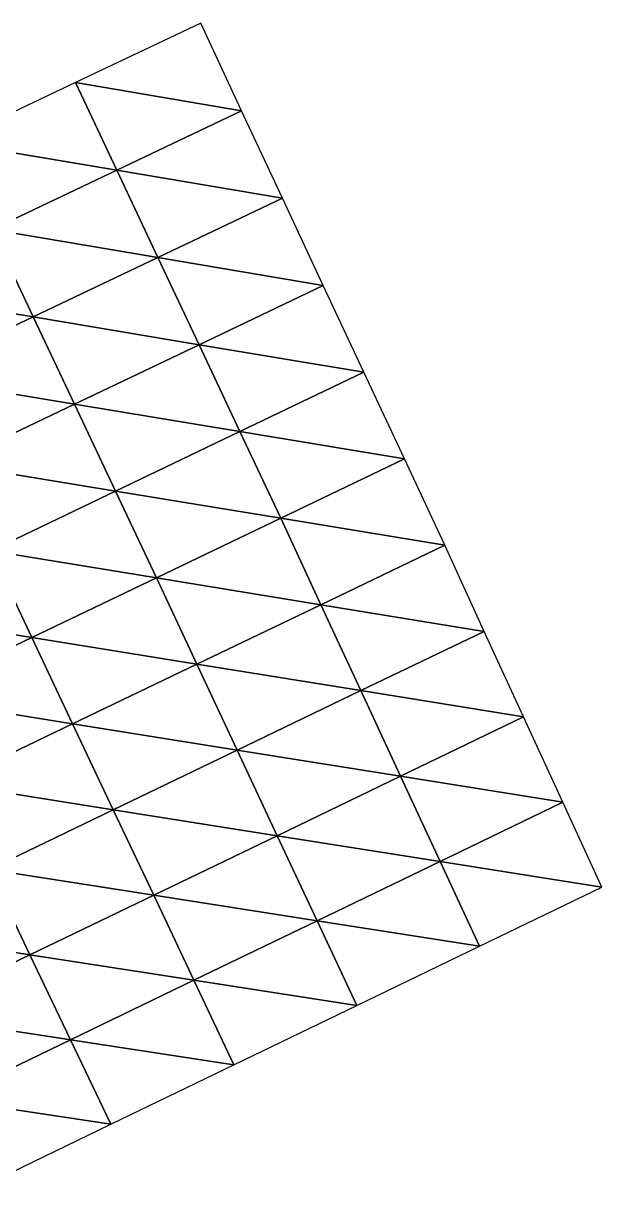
# Model space of a CAD drawing. Extents: x -73 to 71, y -63 to 63.
# Drawn here: x 20.8 to 70.7, y -36.8 to 63.3 of the extents above; entities that cross this region are included whole.
import ezdxf

# ---------------------------------------------------------------- set-up
doc = ezdxf.new("R2010")
doc.units = 0
doc.header["$MEASUREMENT"] = 0
doc.layers.get('0').update_dxf_attribs({"color": 13, "linetype": 'CONTINUOUS'})
doc.layers.add('GOOGLE_EARTH_TERRAIN', color=144, linetype='CONTINUOUS')

# ---------------------------------------------------------------- blocks, each defined once
blk = doc.blocks.new('GOOGLE_EARTH_TERRAIN')
at = {"color": 252}
mesh = blk.add_polyface(dxfattribs=at)
corners = [(39.62, 55.71, -0.13), (36.09, 63.27, -0.3), (25.31, 58.17, -0.45)]
mesh.append_faces([[corners[k] for k in face] for face in [(0, 1, 2)]], dxfattribs={"color": 252})
mesh = blk.add_polyface(dxfattribs=at)
corners = [(28.87, 50.61, -0.28), (25.31, 58.17, -0.45), (14.48, 53.01, -0.51)]
mesh.append_faces([[corners[k] for k in face] for face in [(0, 1, 2)]], dxfattribs={"color": 252})
mesh = blk.add_polyface(dxfattribs=at)
corners = [(39.62, 55.71, -0.13), (25.31, 58.17, -0.45), (28.87, 50.61, -0.28)]
mesh.append_faces([[corners[k] for k in face] for face in [(0, 1, 2)]], dxfattribs={"color": 252})
mesh = blk.add_polyface(dxfattribs=at)
corners = [(43.15, 48.18, 0.04), (39.62, 55.71, -0.13), (28.87, 50.61, -0.28)]
mesh.append_faces([[corners[k] for k in face] for face in [(0, 1, 2)]], dxfattribs={"color": 252})
mesh = blk.add_polyface(dxfattribs=at)
corners = [(28.87, 50.61, -0.28), (14.48, 53.01, -0.51), (18.08, 45.49, -0.44)]
mesh.append_faces([[corners[k] for k in face] for face in [(0, 1, 2)]], dxfattribs={"color": 252})
mesh = blk.add_polyface(dxfattribs=at)
corners = [(32.41, 43.07, -0.11), (28.87, 50.61, -0.28), (18.08, 45.49, -0.44)]
mesh.append_faces([[corners[k] for k in face] for face in [(0, 1, 2)]], dxfattribs={"color": 252})
mesh = blk.add_polyface(dxfattribs=at)
corners = [(43.15, 48.18, 0.04), (28.87, 50.61, -0.28), (32.41, 43.07, -0.11)]
mesh.append_faces([[corners[k] for k in face] for face in [(0, 1, 2)]], dxfattribs={"color": 252})
mesh = blk.add_polyface(dxfattribs=at)
corners = [(46.66, 40.67, 0.21), (43.15, 48.18, 0.04), (32.41, 43.07, -0.11)]
mesh.append_faces([[corners[k] for k in face] for face in [(0, 1, 2)]], dxfattribs={"color": 252})
mesh = blk.add_polyface(dxfattribs=at)
corners = [(21.65, 37.95, -0.27), (18.08, 45.49, -0.44), (7.25, 40.33, -0.51)]
mesh.append_faces([[corners[k] for k in face] for face in [(0, 1, 2)]], dxfattribs={"color": 252})
mesh = blk.add_polyface(dxfattribs=at)
corners = [(32.41, 43.07, -0.11), (18.08, 45.49, -0.44), (21.65, 37.95, -0.27)]
mesh.append_faces([[corners[k] for k in face] for face in [(0, 1, 2)]], dxfattribs={"color": 252})
mesh = blk.add_polyface(dxfattribs=at)
corners = [(35.95, 35.56, 0.05), (32.41, 43.07, -0.11), (21.65, 37.95, -0.27)]
mesh.append_faces([[corners[k] for k in face] for face in [(0, 1, 2)]], dxfattribs={"color": 252})
mesh = blk.add_polyface(dxfattribs=at)
corners = [(46.66, 40.67, 0.21), (32.41, 43.07, -0.11), (35.95, 35.56, 0.05)]
mesh.append_faces([[corners[k] for k in face] for face in [(0, 1, 2)]], dxfattribs={"color": 252})
mesh = blk.add_polyface(dxfattribs=at)
corners = [(21.65, 37.95, -0.27), (7.25, 40.33, -0.51), (10.85, 32.82, -0.42)]
mesh.append_faces([[corners[k] for k in face] for face in [(0, 1, 2)]], dxfattribs={"color": 252})
mesh = blk.add_polyface(dxfattribs=at)
corners = [(50.16, 33.18, 0.37), (46.66, 40.67, 0.21), (35.95, 35.56, 0.05)]
mesh.append_faces([[corners[k] for k in face] for face in [(0, 1, 2)]], dxfattribs={"color": 252})
mesh = blk.add_polyface(dxfattribs=at)
corners = [(25.21, 30.44, -0.1), (21.65, 37.95, -0.27), (10.85, 32.82, -0.42)]
mesh.append_faces([[corners[k] for k in face] for face in [(0, 1, 2)]], dxfattribs={"color": 252})
mesh = blk.add_polyface(dxfattribs=at)
corners = [(35.95, 35.56, 0.05), (21.65, 37.95, -0.27), (25.21, 30.44, -0.1)]
mesh.append_faces([[corners[k] for k in face] for face in [(0, 1, 2)]], dxfattribs={"color": 252})
mesh = blk.add_polyface(dxfattribs=at)
corners = [(39.47, 28.07, 0.22), (35.95, 35.56, 0.05), (25.21, 30.44, -0.1)]
mesh.append_faces([[corners[k] for k in face] for face in [(0, 1, 2)]], dxfattribs={"color": 252})
mesh = blk.add_polyface(dxfattribs=at)
corners = [(50.16, 33.18, 0.37), (35.95, 35.56, 0.05), (39.47, 28.07, 0.22)]
mesh.append_faces([[corners[k] for k in face] for face in [(0, 1, 2)]], dxfattribs={"color": 252})
mesh = blk.add_polyface(dxfattribs=at)
corners = [(53.65, 25.72, 0.54), (50.16, 33.18, 0.37), (39.47, 28.07, 0.22)]
mesh.append_faces([[corners[k] for k in face] for face in [(0, 1, 2)]], dxfattribs={"color": 252})
mesh = blk.add_polyface(dxfattribs=at)
corners = [(25.21, 30.44, -0.1), (10.85, 32.82, -0.42), (14.43, 25.3, -0.26)]
mesh.append_faces([[corners[k] for k in face] for face in [(0, 1, 2)]], dxfattribs={"color": 252})
mesh = blk.add_polyface(dxfattribs=at)
corners = [(28.75, 22.94, 0.07), (25.21, 30.44, -0.1), (14.43, 25.3, -0.26)]
mesh.append_faces([[corners[k] for k in face] for face in [(0, 1, 2)]], dxfattribs={"color": 252})
mesh = blk.add_polyface(dxfattribs=at)
corners = [(39.47, 28.07, 0.22), (25.21, 30.44, -0.1), (28.75, 22.94, 0.07)]
mesh.append_faces([[corners[k] for k in face] for face in [(0, 1, 2)]], dxfattribs={"color": 252})
mesh = blk.add_polyface(dxfattribs=at)
corners = [(42.99, 20.6, 0.38), (39.47, 28.07, 0.22), (28.75, 22.94, 0.07)]
mesh.append_faces([[corners[k] for k in face] for face in [(0, 1, 2)]], dxfattribs={"color": 252})
mesh = blk.add_polyface(dxfattribs=at)
corners = [(53.65, 25.72, 0.54), (39.47, 28.07, 0.22), (42.99, 20.6, 0.38)]
mesh.append_faces([[corners[k] for k in face] for face in [(0, 1, 2)]], dxfattribs={"color": 252})
mesh = blk.add_polyface(dxfattribs=at)
corners = [(28.75, 22.94, 0.07), (14.43, 25.3, -0.26), (18, 17.8, -0.09)]
mesh.append_faces([[corners[k] for k in face] for face in [(0, 1, 2)]], dxfattribs={"color": 252})
mesh = blk.add_polyface(dxfattribs=at)
corners = [(57.13, 18.28, 0.71), (53.65, 25.72, 0.54), (42.99, 20.6, 0.38)]
mesh.append_faces([[corners[k] for k in face] for face in [(0, 1, 2)]], dxfattribs={"color": 252})
mesh = blk.add_polyface(dxfattribs=at)
corners = [(32.28, 15.47, 0.27), (28.75, 22.94, 0.07), (18, 17.8, -0.09)]
mesh.append_faces([[corners[k] for k in face] for face in [(0, 1, 2)]], dxfattribs={"color": 252})
mesh = blk.add_polyface(dxfattribs=at)
corners = [(42.99, 20.6, 0.38), (28.75, 22.94, 0.07), (32.28, 15.47, 0.27)]
mesh.append_faces([[corners[k] for k in face] for face in [(0, 1, 2)]], dxfattribs={"color": 252})
mesh = blk.add_polyface(dxfattribs=at)
corners = [(46.45, 13.15, 0.62), (42.99, 20.6, 0.38), (32.28, 15.47, 0.27)]
mesh.append_faces([[corners[k] for k in face] for face in [(0, 1, 2)]], dxfattribs={"color": 252})
mesh = blk.add_polyface(dxfattribs=at)
corners = [(57.13, 18.28, 0.71), (42.99, 20.6, 0.38), (46.45, 13.15, 0.62)]
mesh.append_faces([[corners[k] for k in face] for face in [(0, 1, 2)]], dxfattribs={"color": 252})
mesh = blk.add_polyface(dxfattribs=at)
corners = [(60.54, 10.85, 0.97), (57.13, 18.28, 0.71), (46.45, 13.15, 0.62)]
mesh.append_faces([[corners[k] for k in face] for face in [(0, 1, 2)]], dxfattribs={"color": 252})
mesh = blk.add_polyface(dxfattribs=at)
corners = [(21.54, 10.32, 0.18), (18, 17.8, -0.09), (7.21, 12.64, -0.18)]
mesh.append_faces([[corners[k] for k in face] for face in [(0, 1, 2)]], dxfattribs={"color": 252})
mesh = blk.add_polyface(dxfattribs=at)
corners = [(32.28, 15.47, 0.27), (18, 17.8, -0.09), (21.54, 10.32, 0.18)]
mesh.append_faces([[corners[k] for k in face] for face in [(0, 1, 2)]], dxfattribs={"color": 252})
mesh = blk.add_polyface(dxfattribs=at)
corners = [(35.76, 8.02, 0.53), (32.28, 15.47, 0.27), (21.54, 10.32, 0.18)]
mesh.append_faces([[corners[k] for k in face] for face in [(0, 1, 2)]], dxfattribs={"color": 252})
mesh = blk.add_polyface(dxfattribs=at)
corners = [(46.45, 13.15, 0.62), (32.28, 15.47, 0.27), (35.76, 8.02, 0.53)]
mesh.append_faces([[corners[k] for k in face] for face in [(0, 1, 2)]], dxfattribs={"color": 252})
mesh = blk.add_polyface(dxfattribs=at)
corners = [(49.9, 5.74, 0.88), (46.45, 13.15, 0.62), (35.76, 8.02, 0.53)]
mesh.append_faces([[corners[k] for k in face] for face in [(0, 1, 2)]], dxfattribs={"color": 252})
mesh = blk.add_polyface(dxfattribs=at)
corners = [(60.54, 10.85, 0.97), (46.45, 13.15, 0.62), (49.9, 5.74, 0.88)]
mesh.append_faces([[corners[k] for k in face] for face in [(0, 1, 2)]], dxfattribs={"color": 252})
mesh = blk.add_polyface(dxfattribs=at)
corners = [(21.54, 10.32, 0.18), (7.21, 12.64, -0.18), (10.78, 5.17, 0.09)]
mesh.append_faces([[corners[k] for k in face] for face in [(0, 1, 2)]], dxfattribs={"color": 252})
mesh = blk.add_polyface(dxfattribs=at)
corners = [(25.05, 2.88, 0.44), (21.54, 10.32, 0.18), (10.78, 5.17, 0.09)]
mesh.append_faces([[corners[k] for k in face] for face in [(0, 1, 2)]], dxfattribs={"color": 252})
mesh = blk.add_polyface(dxfattribs=at)
corners = [(35.76, 8.02, 0.53), (21.54, 10.32, 0.18), (25.05, 2.88, 0.44)]
mesh.append_faces([[corners[k] for k in face] for face in [(0, 1, 2)]], dxfattribs={"color": 252})
mesh = blk.add_polyface(dxfattribs=at)
corners = [(63.93, 3.47, 1.23), (60.54, 10.85, 0.97), (49.9, 5.74, 0.88)]
mesh.append_faces([[corners[k] for k in face] for face in [(0, 1, 2)]], dxfattribs={"color": 252})
mesh = blk.add_polyface(dxfattribs=at)
corners = [(39.23, 0.61, 0.79), (35.76, 8.02, 0.53), (25.05, 2.88, 0.44)]
mesh.append_faces([[corners[k] for k in face] for face in [(0, 1, 2)]], dxfattribs={"color": 252})
mesh = blk.add_polyface(dxfattribs=at)
corners = [(49.9, 5.74, 0.88), (35.76, 8.02, 0.53), (39.23, 0.61, 0.79)]
mesh.append_faces([[corners[k] for k in face] for face in [(0, 1, 2)]], dxfattribs={"color": 252})
mesh = blk.add_polyface(dxfattribs=at)
corners = [(25.05, 2.88, 0.44), (10.78, 5.17, 0.09), (14.33, -2.27, 0.35)]
mesh.append_faces([[corners[k] for k in face] for face in [(0, 1, 2)]], dxfattribs={"color": 252})
mesh = blk.add_polyface(dxfattribs=at)
corners = [(53.32, -1.64, 1.14), (49.9, 5.74, 0.88), (39.23, 0.61, 0.79)]
mesh.append_faces([[corners[k] for k in face] for face in [(0, 1, 2)]], dxfattribs={"color": 252})
mesh = blk.add_polyface(dxfattribs=at)
corners = [(63.93, 3.47, 1.23), (49.9, 5.74, 0.88), (53.32, -1.64, 1.14)]
mesh.append_faces([[corners[k] for k in face] for face in [(0, 1, 2)]], dxfattribs={"color": 252})
mesh = blk.add_polyface(dxfattribs=at)
corners = [(67.31, -3.88, 1.49), (63.93, 3.47, 1.23), (53.32, -1.64, 1.14)]
mesh.append_faces([[corners[k] for k in face] for face in [(0, 1, 2)]], dxfattribs={"color": 252})
mesh = blk.add_polyface(dxfattribs=at)
corners = [(28.56, -4.52, 0.71), (25.05, 2.88, 0.44), (14.33, -2.27, 0.35)]
mesh.append_faces([[corners[k] for k in face] for face in [(0, 1, 2)]], dxfattribs={"color": 252})
mesh = blk.add_polyface(dxfattribs=at)
corners = [(39.23, 0.61, 0.79), (25.05, 2.88, 0.44), (28.56, -4.52, 0.71)]
mesh.append_faces([[corners[k] for k in face] for face in [(0, 1, 2)]], dxfattribs={"color": 252})
mesh = blk.add_polyface(dxfattribs=at)
corners = [(42.69, -6.76, 1.06), (39.23, 0.61, 0.79), (28.56, -4.52, 0.71)]
mesh.append_faces([[corners[k] for k in face] for face in [(0, 1, 2)]], dxfattribs={"color": 252})
mesh = blk.add_polyface(dxfattribs=at)
corners = [(53.32, -1.64, 1.14), (39.23, 0.61, 0.79), (42.69, -6.76, 1.06)]
mesh.append_faces([[corners[k] for k in face] for face in [(0, 1, 2)]], dxfattribs={"color": 252})
mesh = blk.add_polyface(dxfattribs=at)
corners = [(56.72, -8.99, 1.4), (53.32, -1.64, 1.14), (42.69, -6.76, 1.06)]
mesh.append_faces([[corners[k] for k in face] for face in [(0, 1, 2)]], dxfattribs={"color": 252})
mesh = blk.add_polyface(dxfattribs=at)
corners = [(67.31, -3.88, 1.49), (53.32, -1.64, 1.14), (56.72, -8.99, 1.4)]
mesh.append_faces([[corners[k] for k in face] for face in [(0, 1, 2)]], dxfattribs={"color": 252})
mesh = blk.add_polyface(dxfattribs=at)
corners = [(28.56, -4.52, 0.71), (14.33, -2.27, 0.35), (17.86, -9.67, 0.62)]
mesh.append_faces([[corners[k] for k in face] for face in [(0, 1, 2)]], dxfattribs={"color": 252})
mesh = blk.add_polyface(dxfattribs=at)
corners = [(70.66, -11.19, 1.75), (67.31, -3.88, 1.49), (56.72, -8.99, 1.4)]
mesh.append_faces([[corners[k] for k in face] for face in [(0, 1, 2)]], dxfattribs={"color": 252})
mesh = blk.add_polyface(dxfattribs=at)
corners = [(32.04, -11.89, 0.97), (28.56, -4.52, 0.71), (17.86, -9.67, 0.62)]
mesh.append_faces([[corners[k] for k in face] for face in [(0, 1, 2)]], dxfattribs={"color": 252})
mesh = blk.add_polyface(dxfattribs=at)
corners = [(42.69, -6.76, 1.06), (28.56, -4.52, 0.71), (32.04, -11.89, 0.97)]
mesh.append_faces([[corners[k] for k in face] for face in [(0, 1, 2)]], dxfattribs={"color": 252})
mesh = blk.add_polyface(dxfattribs=at)
corners = [(46.12, -14.1, 1.32), (42.69, -6.76, 1.06), (32.04, -11.89, 0.97)]
mesh.append_faces([[corners[k] for k in face] for face in [(0, 1, 2)]], dxfattribs={"color": 252})
mesh = blk.add_polyface(dxfattribs=at)
corners = [(56.72, -8.99, 1.4), (42.69, -6.76, 1.06), (46.12, -14.1, 1.32)]
mesh.append_faces([[corners[k] for k in face] for face in [(0, 1, 2)]], dxfattribs={"color": 252})
mesh = blk.add_polyface(dxfattribs=at)
corners = [(60.11, -16.29, 1.66), (56.72, -8.99, 1.4), (46.12, -14.1, 1.32)]
mesh.append_faces([[corners[k] for k in face] for face in [(0, 1, 2)]], dxfattribs={"color": 252})
mesh = blk.add_polyface(dxfattribs=at)
corners = [(70.66, -11.19, 1.75), (56.72, -8.99, 1.4), (60.11, -16.29, 1.66)]
mesh.append_faces([[corners[k] for k in face] for face in [(0, 1, 2)]], dxfattribs={"color": 252})
mesh = blk.add_polyface(dxfattribs=at)
corners = [(21.37, -17.03, 0.88), (17.86, -9.67, 0.62), (7.14, -14.82, 0.53)]
mesh.append_faces([[corners[k] for k in face] for face in [(0, 1, 2)]], dxfattribs={"color": 252})
mesh = blk.add_polyface(dxfattribs=at)
corners = [(32.04, -11.89, 0.97), (17.86, -9.67, 0.62), (21.37, -17.03, 0.88)]
mesh.append_faces([[corners[k] for k in face] for face in [(0, 1, 2)]], dxfattribs={"color": 252})
mesh = blk.add_polyface(dxfattribs=at)
corners = [(35.5, -19.22, 1.23), (32.04, -11.89, 0.97), (21.37, -17.03, 0.88)]
mesh.append_faces([[corners[k] for k in face] for face in [(0, 1, 2)]], dxfattribs={"color": 252})
mesh = blk.add_polyface(dxfattribs=at)
corners = [(46.12, -14.1, 1.32), (32.04, -11.89, 0.97), (35.5, -19.22, 1.23)]
mesh.append_faces([[corners[k] for k in face] for face in [(0, 1, 2)]], dxfattribs={"color": 252})
mesh = blk.add_polyface(dxfattribs=at)
corners = [(21.37, -17.03, 0.88), (7.14, -14.82, 0.53), (10.69, -22.17, 0.79)]
mesh.append_faces([[corners[k] for k in face] for face in [(0, 1, 2)]], dxfattribs={"color": 252})
mesh = blk.add_polyface(dxfattribs=at)
corners = [(49.54, -21.4, 1.57), (46.12, -14.1, 1.32), (35.5, -19.22, 1.23)]
mesh.append_faces([[corners[k] for k in face] for face in [(0, 1, 2)]], dxfattribs={"color": 252})
mesh = blk.add_polyface(dxfattribs=at)
corners = [(60.11, -16.29, 1.66), (46.12, -14.1, 1.32), (49.54, -21.4, 1.57)]
mesh.append_faces([[corners[k] for k in face] for face in [(0, 1, 2)]], dxfattribs={"color": 252})
mesh = blk.add_polyface(dxfattribs=at)
corners = [(24.87, -24.35, 1.14), (21.37, -17.03, 0.88), (10.69, -22.17, 0.79)]
mesh.append_faces([[corners[k] for k in face] for face in [(0, 1, 2)]], dxfattribs={"color": 252})
mesh = blk.add_polyface(dxfattribs=at)
corners = [(35.5, -19.22, 1.23), (21.37, -17.03, 0.88), (24.87, -24.35, 1.14)]
mesh.append_faces([[corners[k] for k in face] for face in [(0, 1, 2)]], dxfattribs={"color": 252})
mesh = blk.add_polyface(dxfattribs=at)
corners = [(38.95, -26.51, 1.49), (35.5, -19.22, 1.23), (24.87, -24.35, 1.14)]
mesh.append_faces([[corners[k] for k in face] for face in [(0, 1, 2)]], dxfattribs={"color": 252})
mesh = blk.add_polyface(dxfattribs=at)
corners = [(49.54, -21.4, 1.57), (35.5, -19.22, 1.23), (38.95, -26.51, 1.49)]
mesh.append_faces([[corners[k] for k in face] for face in [(0, 1, 2)]], dxfattribs={"color": 252})
mesh = blk.add_polyface(dxfattribs=at)
corners = [(24.87, -24.35, 1.14), (10.69, -22.17, 0.79), (14.21, -29.49, 1.05)]
mesh.append_faces([[corners[k] for k in face] for face in [(0, 1, 2)]], dxfattribs={"color": 252})
mesh = blk.add_polyface(dxfattribs=at)
corners = [(28.35, -31.63, 1.4), (24.87, -24.35, 1.14), (14.21, -29.49, 1.05)]
mesh.append_faces([[corners[k] for k in face] for face in [(0, 1, 2)]], dxfattribs={"color": 252})
mesh = blk.add_polyface(dxfattribs=at)
corners = [(38.95, -26.51, 1.49), (24.87, -24.35, 1.14), (28.35, -31.63, 1.4)]
mesh.append_faces([[corners[k] for k in face] for face in [(0, 1, 2)]], dxfattribs={"color": 252})
mesh = blk.add_polyface(dxfattribs=at)
corners = [(28.35, -31.63, 1.4), (14.21, -29.49, 1.05), (17.72, -36.77, 1.31)]
mesh.append_faces([[corners[k] for k in face] for face in [(0, 1, 2)]], dxfattribs={"color": 252})

msp = doc.modelspace()

# ---------------------------------------------------------------- block references
at = {"layer": 'GOOGLE_EARTH_TERRAIN'}
msp.add_blockref('GOOGLE_EARTH_TERRAIN', (0, 0), dxfattribs=at)

doc.saveas('drawing.dxf')
